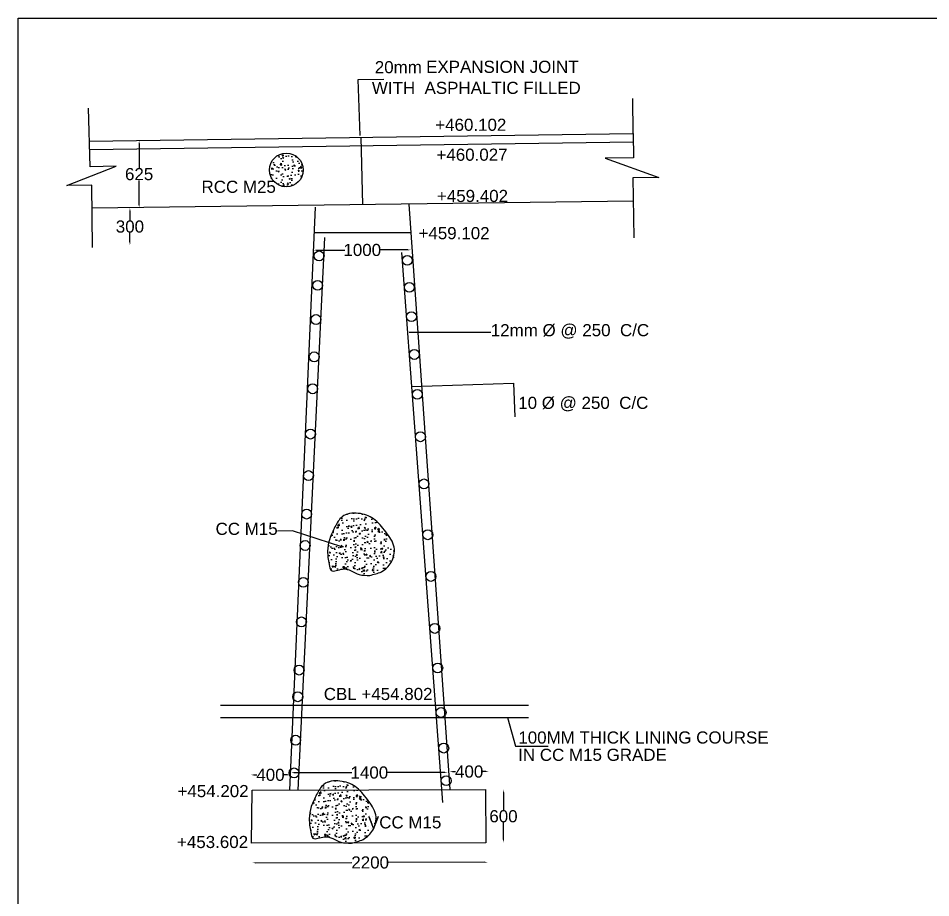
# Model space of a CAD drawing. Header units: inches. Extents: x 297824 to 324224, y -174349 to -157519.
# Drawn here: x 297824 to 305351, y -164774 to -157519 of the extents above; entities that cross this region are included whole.
import ezdxf

# ---------------------------------------------------------------- set-up
doc = ezdxf.new("R2010")
doc.units = ezdxf.units.IN
doc.header["$MEASUREMENT"] = 0
doc.layers.add('DRAWING', color=7, linetype='Continuous')
doc.styles.get("Standard").update_dxf_attribs({"font": 'arial.ttf'})
doc.dimstyles.new('ST100', dxfattribs={"dimtxt": 100, "dimasz": 25, "dimexe": 0, "dimexo": 300, "dimgap": 0.09, "dimtad": 0, "dimtih": 1, "dimtoh": 1, "dimdec": 0, "dimzin": 0, "dimdsep": 46, "dimtxsty": 'Standard', "dimcen": 0, "dimse1": 1, "dimse2": 1, "dimadec": 0, "dimazin": 0, "dimtfac": 1, "dimtdec": 0, "dimtofl": 0, "dimtmove": 0, "dimatfit": 3, "dimfxl": 2000, "dimtolj": 1, "dimtzin": 0, "dimarcsym": 0})

# ---------------------------------------------------------------- blocks, each defined once
blk = doc.blocks.new('*D19')
at = {"layer": 'Defpoints', "color": 0, "ltscale": 0.4, "transparency": 16777216}
for p in [(299756.4, -164501.2), (301697.8, -164481.1), (301697.9, -164506.6)]:
    blk.add_point(p, dxfattribs=at)
at = {"layer": 'DRAWING', "color": 0, "lineweight": -2, "ltscale": 0.4, "transparency": 16777216}
for p, q in [((299781.4, -164485.8), (300577, -164483.9)), ((301672.8, -164481.2), (300877.2, -164483.1))]:
    blk.add_line(p, q, dxfattribs=at)
at = {"layer": 'DRAWING', "color": 0, "ltscale": 0.4, "transparency": 16777216}
for points in [[(299781.4, -164481.7), (299781.4, -164490), (299756.4, -164485.9)], [(301672.8, -164477), (301672.9, -164485.3), (301697.8, -164481.1)]]:
    blk.add_solid(points, dxfattribs=at)
at = {"layer": 'DRAWING', "color": 0, "ltscale": 0.4, "transparency": 16777216, "insert": (300727.1, -164483.5), "char_height": 100, "attachment_point": 5}
blk.add_mtext('\\A1;2200', dxfattribs=at)
blk = doc.blocks.new('*D20')
at = {"layer": 'Defpoints', "color": 0, "ltscale": 0.4, "transparency": 16777216}
for p in [(299742.2, -163768.6), (300067.4, -163760.2), (300067.4, -163767.8)]:
    blk.add_point(p, dxfattribs=at)
at = {"layer": 'DRAWING', "color": 0, "lineweight": -2, "ltscale": 0.4, "transparency": 16777216}
for p, q in [((299767.2, -163761), (299792.4, -163760.9)), ((300042.4, -163760.3), (300017.2, -163760.3))]:
    blk.add_line(p, q, dxfattribs=at)
at = {"layer": 'DRAWING', "color": 0, "ltscale": 0.4, "transparency": 16777216}
for points in [[(299767.2, -163756.8), (299767.2, -163765.1), (299742.2, -163761)], [(300042.4, -163756.1), (300042.4, -163764.4), (300067.4, -163760.2)]]:
    blk.add_solid(points, dxfattribs=at)
at = {"layer": 'DRAWING', "color": 0, "ltscale": 0.4, "transparency": 16777216, "insert": (299904.8, -163760.6), "char_height": 100, "attachment_point": 5}
blk.add_mtext('\\A1;400', dxfattribs=at)
blk = doc.blocks.new('*D21')
at = {"layer": 'Defpoints', "color": 0, "ltscale": 0.4, "transparency": 16777216}
for p in [(301381.2, -163741.6), (301706.5, -163733.3), (301706.5, -163740.8)]:
    blk.add_point(p, dxfattribs=at)
at = {"layer": 'DRAWING', "color": 0, "lineweight": -2, "ltscale": 0.4, "transparency": 16777216}
for p, q in [((301406.2, -163734), (301431.4, -163734)), ((301681.5, -163733.3), (301656.2, -163733.4))]:
    blk.add_line(p, q, dxfattribs=at)
at = {"layer": 'DRAWING', "color": 0, "ltscale": 0.4, "transparency": 16777216}
for points in [[(301406.2, -163729.9), (301406.2, -163738.2), (301381.2, -163734.1)], [(301681.5, -163729.2), (301681.5, -163737.5), (301706.5, -163733.3)]]:
    blk.add_solid(points, dxfattribs=at)
at = {"layer": 'DRAWING', "color": 0, "ltscale": 0.4, "transparency": 16777216, "insert": (301543.8, -163733.7), "char_height": 100, "attachment_point": 5}
blk.add_mtext('\\A1;400', dxfattribs=at)
blk = doc.blocks.new('*D22')
at = {"layer": 'Defpoints', "color": 0, "ltscale": 0.4, "transparency": 16777216}
for p in [(300260.2, -159424.9), (301063.7, -159422.9), (301063.7, -159430.1)]:
    blk.add_point(p, dxfattribs=at)
at = {"layer": 'DRAWING', "color": 0, "lineweight": -2, "ltscale": 0.4, "transparency": 16777216}
for p, q in [((300285.2, -159432), (300517.4, -159431.5)), ((301038.7, -159430.2), (300806.5, -159430.7))]:
    blk.add_line(p, q, dxfattribs=at)
at = {"layer": 'DRAWING', "color": 0, "ltscale": 0.4, "transparency": 16777216}
for points in [[(301038.7, -159426), (301038.7, -159434.3), (301063.7, -159430.1)], [(300285.2, -159427.9), (300285.2, -159436.2), (300260.2, -159432.1)]]:
    blk.add_solid(points, dxfattribs=at)
at = {"layer": 'DRAWING', "color": 0, "ltscale": 0.4, "transparency": 16777216, "insert": (300661.9, -159431.1), "char_height": 100, "attachment_point": 5}
blk.add_mtext('\\A1;1000', dxfattribs=at)
blk = doc.blocks.new('*D37')
at = {"layer": 'Defpoints', "color": 0, "ltscale": 0.4, "transparency": 16777216}
for p in [(301678.9, -163881.5), (301826.7, -163881.5), (301680, -164319.8)]:
    blk.add_point(p, dxfattribs=at)
at = {"layer": 'DRAWING', "color": 0, "lineweight": -2, "ltscale": 0.4, "transparency": 16777216}
for p, q in [((301826.7, -163906.5), (301826.7, -164051.1)), ((301826.7, -164294.8), (301826.7, -164153.4))]:
    blk.add_line(p, q, dxfattribs=at)
at = {"layer": 'DRAWING', "color": 0, "ltscale": 0.4, "transparency": 16777216}
for points in [[(301822.5, -163906.5), (301830.9, -163906.5), (301826.7, -163881.5)], [(301822.5, -164294.8), (301830.9, -164294.8), (301826.7, -164319.8)]]:
    blk.add_solid(points, dxfattribs=at)
at = {"layer": 'DRAWING', "color": 0, "ltscale": 0.4, "transparency": 16777216, "insert": (301826.7, -164102.3), "char_height": 100, "attachment_point": 5}
blk.add_mtext('\\A1;600', dxfattribs=at)
blk = doc.blocks.new('*D38')
at = {"layer": 'Defpoints', "color": 0, "ltscale": 0.4, "transparency": 16777216}
for p in [(300073.4, -163625.4), (301367.3, -163631.2), (301367.3, -163741.7)]:
    blk.add_point(p, dxfattribs=at)
at = {"layer": 'DRAWING', "color": 0, "lineweight": -2, "ltscale": 0.4, "transparency": 16777216}
for p, q in [((300098.4, -163741.7), (300575.8, -163741.7)), ((301342.3, -163741.7), (300864.9, -163741.7))]:
    blk.add_line(p, q, dxfattribs=at)
at = {"layer": 'DRAWING', "color": 0, "ltscale": 0.4, "transparency": 16777216}
for points in [[(300098.4, -163737.6), (300098.4, -163745.9), (300073.4, -163741.7)], [(301342.3, -163737.6), (301342.3, -163745.9), (301367.3, -163741.7)]]:
    blk.add_solid(points, dxfattribs=at)
at = {"layer": 'DRAWING', "color": 0, "ltscale": 0.4, "transparency": 16777216, "insert": (300720.4, -163741.7), "char_height": 100, "attachment_point": 5}
blk.add_mtext('\\A1;1400', dxfattribs=at)
blk = doc.blocks.new('*D39')
at = {"layer": 'Defpoints', "color": 0, "ltscale": 0.4, "transparency": 16777216}
for p in [(298765.6, -159083.7), (298745.4, -159392.4), (298753, -159392.4)]:
    blk.add_point(p, dxfattribs=at)
at = {"layer": 'DRAWING', "color": 0, "lineweight": -2, "ltscale": 0.4, "transparency": 16777216}
for p, q in [((298745.4, -159108.7), (298745.4, -159186.9)), ((298745.4, -159367.4), (298745.4, -159289.2))]:
    blk.add_line(p, q, dxfattribs=at)
at = {"layer": 'DRAWING', "color": 0, "ltscale": 0.4, "transparency": 16777216}
for points in [[(298741.2, -159108.7), (298749.6, -159108.7), (298745.4, -159083.7)], [(298741.2, -159367.4), (298749.6, -159367.4), (298745.4, -159392.4)]]:
    blk.add_solid(points, dxfattribs=at)
at = {"layer": 'DRAWING', "color": 0, "ltscale": 0.4, "transparency": 16777216, "insert": (298745.4, -159238), "char_height": 100, "attachment_point": 5}
blk.add_mtext('\\A1;300', dxfattribs=at)
blk = doc.blocks.new('*D40')
at = {"layer": 'Defpoints', "color": 0, "ltscale": 0.4, "transparency": 16777216}
for p in [(298734.5, -158528), (298821.3, -158528), (298742.3, -159083)]:
    blk.add_point(p, dxfattribs=at)
at = {"layer": 'DRAWING', "color": 0, "lineweight": -2, "ltscale": 0.4, "transparency": 16777216}
for p, q in [((298821.3, -158553), (298821.3, -158754.3)), ((298821.3, -159058), (298821.3, -158856.6))]:
    blk.add_line(p, q, dxfattribs=at)
at = {"layer": 'DRAWING', "color": 0, "ltscale": 0.4, "transparency": 16777216}
for points in [[(298817.1, -158553), (298825.4, -158553), (298821.3, -158528)], [(298817.1, -159058), (298825.4, -159058), (298821.3, -159083)]]:
    blk.add_solid(points, dxfattribs=at)
at = {"layer": 'DRAWING', "color": 0, "ltscale": 0.4, "transparency": 16777216, "insert": (298821.3, -158805.5), "char_height": 100, "attachment_point": 5}
blk.add_mtext('\\A1;625', dxfattribs=at)

msp = doc.modelspace()

# ---------------------------------------------------------------- hatches: boundary and pattern name
at = {"layer": 'DRAWING', "ltscale": 0.4}
h = msp.add_hatch(dxfattribs=at)
h.set_pattern_fill('AR-CONC', color=256, scale=15.420849, angle=0.1412, style=0)
h.set_pattern_definition([(50.141203, (0, 0), (110.631124, -9.404295), [11.565637, -127.222006]), (355.141203, (0, 0), (-21.682432, 115.94133), [9.25251, -101.777605]), (100.592603, (9.22, -0.78), (88.948774, 106.536966), [9.82928, -108.122068]), (46.325403, (-0.08, 30.84), (164.640037, -25.118766), [17.348455, -190.83301]), (96.776803, (13.64, 28.75), (143.762285, 150.572), [14.74392, -162.18308]), (351.325403, (-0.08, 30.84), (143.76217, 150.57211), [13.878764, -152.66641]), (21.141203, (15.36, 23.17), (92.200868, -61.860215), [11.565637, -127.222006]), (326.141203, (15.36, 23.17), (37.24559, 111.916425), [9.25251, -101.777605]), (71.592603, (23.05, 18.01), (129.446497, 50.05611), [9.82928, -108.122068]), (37.641203, (0, 0), (1.7486343, 51.3395247), [0, -100.543937, 0, -103.31969, 0, -102.163126]), (7.641203, (0, 0), (40.417541, 60.921428), [0, -58.907644, 0, -98.23081, 0, -38.937644]), (327.641203, (-34.39, -0.085), (82.328275, -3.2752683), [0, -38.552123, 0, -120.282624, 0, -159.60579]), (317.641203, (-49.81, -0.12), (89.893943, 15.658626), [0, -50.11776, 0, -79.879999, 0, -113.343242])])
h.paths.add_polyline_path([(300175, -158770.8, 1), (299896.1, -158770.8, 1)])
h.paths.add_polyline_path([(299310.1, -158987.1), (299975.1, -158986.9), (299975, -158831.7), (299310.1, -158831.9)], flags=9)
h = msp.add_hatch(dxfattribs=at)
h.set_pattern_fill('AR-CONC', color=256, scale=15.420849, angle=0.1412, style=0)
h.set_pattern_definition([(50.141203, (-2041142.52, 1060118.98), (110.631124, -9.404295), [11.565637, -127.2220063]), (355.141203, (-2041142.52, 1060118.98), (-21.682432, 115.9413316), [9.2525095, -101.777605]), (100.592603, (-2041133.3, 1060118.2), (88.948774, 106.5369663), [9.8292786, -108.122068]), (46.325403, (-2041142.6, 1060149.82), (164.640037, -25.118766), [17.348455, -190.833009]), (96.776803, (-2041128.87, 1060147.73), (143.762285, 150.572001), [14.743918, -162.183076]), (351.325403, (-2041142.6, 1060149.82), (143.762168, 150.572114), [13.878764, -152.666408]), (21.141203, (-2041127.155, 1060142.15), (92.2008684, -61.860215), [11.565637, -127.2220063]), (326.141203, (-2041127.16, 1060142.15), (37.2455905, 111.916425), [9.2525095, -101.777605]), (71.592603, (-2041119.47, 1060136.99), (129.446497, 50.056109), [9.8292786, -108.122068]), (37.641203, (-2041142.52, 1060118.98), (1.74863426, 51.3395247), [0, -100.543937, 0, -103.31969, 0, -102.1631262]), (7.641203, (-2041142.52, 1060118.98), (40.4175413, 60.9214278), [0, -58.9076441, 0, -98.2308097, 0, -38.9376443]), (327.641203, (-2041176.907, 1060118.895), (82.3282749, -3.2752683), [0, -38.5521231, 0, -120.2826241, 0, -159.6057897]), (317.641203, (-2041192.33, 1060118.86), (89.893943, 15.6586256), [0, -50.11776, 0, -79.879999, 0, -113.343242])])
edge = h.paths.add_edge_path()
edge.add_spline(control_points=[(300723.4, -162114.5), (300693.5, -162115.1), (300614.8, -162117), (300526.7, -162031.5), (300403.3, -162103), (300382.9, -162000.1), (300371.2, -161919.8), (300388.5, -161809.4), (300435.8, -161718.1), (300491.7, -161607.9), (300631.8, -161592.8), (300766.2, -161640.8), (300855.7, -161753.7), (300942.6, -161872.4), (300914.5, -162010.4), (300826.8, -162092.2), (300756.4, -162107.3), (300722.6, -162114.5)], knot_values=[0, 0, 0, 0, 11.346759, 29.935397, 42.1492, 49.001716, 63.265271, 76.660659, 90.544692, 103.989804, 121.607546, 138.808005, 158.082761, 176.805439, 193.253562, 207.670833, 220.920069, 220.920069, 220.920069, 220.920069], degree=3, periodic=0)
h = msp.add_hatch(dxfattribs=at)
h.set_pattern_fill('AR-CONC', color=256, scale=15.420849, angle=0.1412, style=0)
h.set_pattern_definition([(50.141203, (-2041293.9, 1057910.92), (110.631124, -9.404295), [11.565637, -127.2220063]), (355.141203, (-2041293.9, 1057910.92), (-21.682432, 115.9413316), [9.2525095, -101.777605]), (100.592603, (-2041284.68, 1057910.13), (88.948774, 106.5369663), [9.8292786, -108.122068]), (46.325403, (-2041293.98, 1057941.76), (164.640037, -25.118766), [17.348455, -190.833009]), (96.776803, (-2041280.26, 1057939.67), (143.762285, 150.572001), [14.743918, -162.183076]), (351.325403, (-2041293.98, 1057941.76), (143.762168, 150.572114), [13.878764, -152.666408]), (21.141203, (-2041278.54, 1057934.09), (92.2008684, -61.860215), [11.565637, -127.2220063]), (326.141203, (-2041278.54, 1057934.09), (37.2455905, 111.916425), [9.2525095, -101.777605]), (71.592603, (-2041270.85, 1057928.93), (129.446497, 50.056109), [9.8292786, -108.122068]), (37.641203, (-2041293.9, 1057910.917), (1.74863426, 51.3395247), [0, -100.543937, 0, -103.31969, 0, -102.1631262]), (7.641203, (-2041293.9, 1057910.92), (40.4175413, 60.9214278), [0, -58.9076441, 0, -98.2308097, 0, -38.9376443]), (327.641203, (-2041328.29, 1057910.833), (82.3282749, -3.2752683), [0, -38.5521231, 0, -120.2826241, 0, -159.6057897]), (317.641203, (-2041343.71, 1057910.795), (89.893943, 15.6586256), [0, -50.11776, 0, -79.879999, 0, -113.343242])])
edge = h.paths.add_edge_path()
edge.add_spline(control_points=[(300572, -164322.5), (300542.2, -164323.2), (300463.4, -164325), (300375.3, -164239.5), (300251.9, -164311), (300231.6, -164208.2), (300219.8, -164127.8), (300237.1, -164017.4), (300284.4, -163926.2), (300340.3, -163816), (300480.4, -163800.9), (300614.8, -163848.9), (300704.3, -163961.8), (300791.2, -164080.4), (300763.1, -164218.5), (300675.5, -164300.3), (300605, -164315.3), (300571.3, -164322.5)], knot_values=[0, 0, 0, 0, 11.346759, 29.935397, 42.1492, 49.001716, 63.265271, 76.660659, 90.544692, 103.989804, 121.607546, 138.808005, 158.082761, 176.805439, 193.253562, 207.670833, 220.920069, 220.920069, 220.920069, 220.920069], degree=3, periodic=0)

# ---------------------------------------------------------------- linework, layer by layer
msp.add_lwpolyline([(297824.2, -157519.2), (324223.9, -157519.2), (324223.9, -174349.4), (297824.2, -174349.4)], close=True, dxfattribs=at)
at = {"layer": 'DRAWING', "color": 7}
for points in [[(298410.3, -158532.6), (302897.6, -158469.5), (302893.6, -158180.5)], [(298412.2, -158602.3), (302898.6, -158539.3)], [(302897.3, -159028.4), (298433.7, -159087)]]:
    msp.add_lwpolyline(points, dxfattribs=at)
at = {"layer": 'DRAWING'}
for points in [[(298437.9, -159410.9), (298431.1, -158894.8), (298223.7, -158897.5), (298632.5, -158738.2), (298416.1, -158744), (298402.9, -158260.5)], [(300665.5, -159057.7), (300654, -158501)], [(302897.6, -158469.5), (302900.5, -158670.2), (302666.5, -158673.5), (303109, -158831.8), (302894, -158835.6), (302902.6, -159329.7)], [(300272.2, -159076.5), (300062.1, -163885.4)], [(301045.2, -159052.5), (301385, -163882.2)], [(300133.6, -163885.3), (300353.9, -159328.6)], [(300263, -159287), (301061.7, -159287.3)], [(301327, -163987), (300987.9, -159450.5)], [(299752.6, -163886.2), (301678.9, -163881.5), (301680, -164319.8), (299748.1, -164324.6), (299752.6, -163886.2)]]:
    msp.add_lwpolyline(points, dxfattribs=at)
at = {"layer": 'DRAWING', "ltscale": 0.4}
for points in [[(299492.4, -163186.2), (302033.7, -163186.2)], [(299492.4, -163286), (302033.7, -163286)]]:
    msp.add_lwpolyline(points, dxfattribs=at)
for centre, radius in [((300035.6, -158770.8), 139.4), ((300306, -159479.7), 40.7), ((301033.3, -159515.7), 40.7), ((300294.2, -159722.5), 40.7), ((301049.9, -159738.4), 40.7), ((301068, -159980.9), 40.7), ((300280.6, -160004.5), 40.7), ((301091.3, -160292.5), 40.7), ((300265.7, -160312.5), 40.7), ((300253, -160575.9), 40.7), ((301115.9, -160621.6), 40.7), ((300234.9, -160949.3), 40.7), ((301142, -160971.4), 40.7), ((300218.4, -161291.5), 40.7), ((301171.1, -161360.3), 40.7), ((300203, -161609.5), 40.7), ((301202.5, -161779.7), 40.7), ((300190.5, -161868.4), 40.7), ((300175.8, -162172), 40.7), ((301228.2, -162123.6), 40.7), ((300160, -162498.6), 40.7), ((301260.2, -162552.3), 40.7), ((300140.8, -162896.1), 40.7), ((301284.6, -162878.4), 40.7), ((300130.1, -163116.2), 40.7), ((301312, -163246), 40.7), ((300112.8, -163474.4), 40.7), ((301334, -163539.6), 40.7), ((300099.8, -163744.3), 40.7), ((301354.1, -163808.6), 40.7)]:
    msp.add_circle(centre, radius, dxfattribs=at)
for points in [[(300722.6, -162114.5), (300820.3, -162084.5), (300900.9, -162007.9), (300924.6, -161883.3), (300856.3, -161756.2), (300754, -161648.4), (300629.3, -161603.4), (300496.2, -161630.6), (300436.9, -161715.7), (300393.2, -161813.4), (300376.5, -161915.3), (300388.1, -162024.7), (300406.6, -162074.2), (300500.1, -162062.6), (300636.2, -162107.5), (300723.4, -162114.5)], [(300571.3, -164322.5), (300668.9, -164292.6), (300749.5, -164216), (300773.3, -164091.4), (300704.9, -163964.2), (300602.6, -163856.4), (300477.9, -163811.5), (300344.8, -163838.7), (300285.5, -163923.7), (300241.8, -164021.5), (300225.1, -164123.4), (300236.7, -164232.7), (300255.2, -164282.2), (300348.7, -164270.7), (300484.8, -164315.6), (300572, -164322.5)]]:
    msp.add_spline(points, degree=3, dxfattribs=at)

# ---------------------------------------------------------------- texts
at = {"layer": 'DRAWING', "color": 7}
for s, p in [('  20mm  ', (300687.7, -157972.9)), (' EXPANSION JOINT', (301150.2, -157969.9)), ('   WITH  ASPHALTIC FILLED', (300624.8, -158143.8)), (' +460.102', (301225.2, -158448)), (' +460.027', (301235.3, -158694.7)), ('RCC M25', (299336, -158959.5)), (' +459.402', (301239.1, -159035.2)), (' +459.102', (301087.1, -159341.9)), (' CC M15', (299413, -161780.9)), (' CBL +454.802', (300305.7, -163143.3)), ('100MM THICK LINING COURSE', (301949.4, -163502.5)), ('IN CC M15 GRADE', (301948.2, -163645)), (' +454.202', (299099.1, -163944.2)), (' VCC M15', (300670, -164202.2)), ('+453.602', (299133.7, -164364.1))]:
    msp.add_text(s, height=100, rotation=0.01749, dxfattribs=at).set_placement(p)
at = {"layer": 'DRAWING', "color": 7, "char_height": 100, "attachment_point": 1, "rotation": 0.01749}
for s, insert, width in [('12mm Ø @ 250  C/C', (301722.1, -160042.5), 1418.862), ('10 Ø @ 250  C/C', (301948.5, -160641.7), 1061.846)]:
    msp.add_mtext(s, dxfattribs=dict(at, insert=insert, width=width))

# ---------------------------------------------------------------- dimensions: what is measured, and where the dimension line sits
at = {"layer": 'DRAWING', "ltscale": 0.4}
for base, p1, p2, text, picture, middle in [((298821.3, -158528), (298742.3, -159083), (298734.5, -158528), '625', '*D40', (298821.3, -158805.5)), ((298745.4, -159392.4), (298765.6, -159083.7), (298753, -159392.4), '300', '*D39', (298745.4, -159238))]:
    dim = msp.add_linear_dim(base=base, p1=p1, p2=p2, angle=90, text=text, dimstyle='ST100', dxfattribs=at)
    dim.commit()
    dim.dimension.update_dxf_attribs({"geometry": picture, "text_midpoint": middle})
for base, p1, p2, text, picture, middle in [((301063.7, -159430.1), (300260.2, -159424.9), (301063.7, -159422.9), '1000', '*D22', (300661.9, -159431.1)), ((300067.4, -163760.2), (299742.2, -163768.6), (300067.4, -163767.8), '400', '*D20', (299904.8, -163760.6)), ((301706.5, -163733.3), (301381.2, -163741.6), (301706.5, -163740.8), '400', '*D21', (301543.8, -163733.7)), ((301697.8, -164481.1), (299756.4, -164501.2), (301697.9, -164506.6), '2200', '*D19', (300727.1, -164483.5))]:
    dim = msp.add_linear_dim(base=base, p1=p1, p2=p2, angle=0.1412, text=text, dimstyle='ST100', override={"dimtxt": 100}, dxfattribs=at)
    dim.commit()
    dim.dimension.update_dxf_attribs({"geometry": picture, "text_midpoint": middle})
dim = msp.add_linear_dim(base=(301367.3, -163741.7), p1=(300073.4, -163625.4), p2=(301367.3, -163631.2), text='1400', dimstyle='ST100', dxfattribs=at)
dim.commit()
dim.dimension.update_dxf_attribs({"geometry": '*D38', "text_midpoint": (300720.4, -163741.7)})
dim = msp.add_linear_dim(base=(301826.7, -163881.5), p1=(301680, -164319.8), p2=(301678.9, -163881.5), angle=90, text='600', dimstyle='ST100', dxfattribs=at)
dim.commit()
dim.dimension.update_dxf_attribs({"geometry": '*D37', "text_midpoint": (301826.7, -164102.3), "dimtype": 160})

# ---------------------------------------------------------------- leaders
for points in [[(300644, -158487.4), (300629.4, -158025.5), (300840.4, -158020.5)], [(301047.7, -160109.5), (301723.8, -160109.5)], [(301071, -160557.3), (301908.8, -160530.4), (301920.2, -160807)], [(300493.1, -161879.2), (300085.6, -161748.6), (299961.9, -161748.9)], [(301860.6, -163286), (301925.8, -163524.8), (302195.8, -163524.8)]]:
    msp.add_leader(points, dimstyle='ST100', override={"dimgap": 0.09, "dimtad": 0}, dxfattribs=at)

doc.saveas('drawing.dxf')
